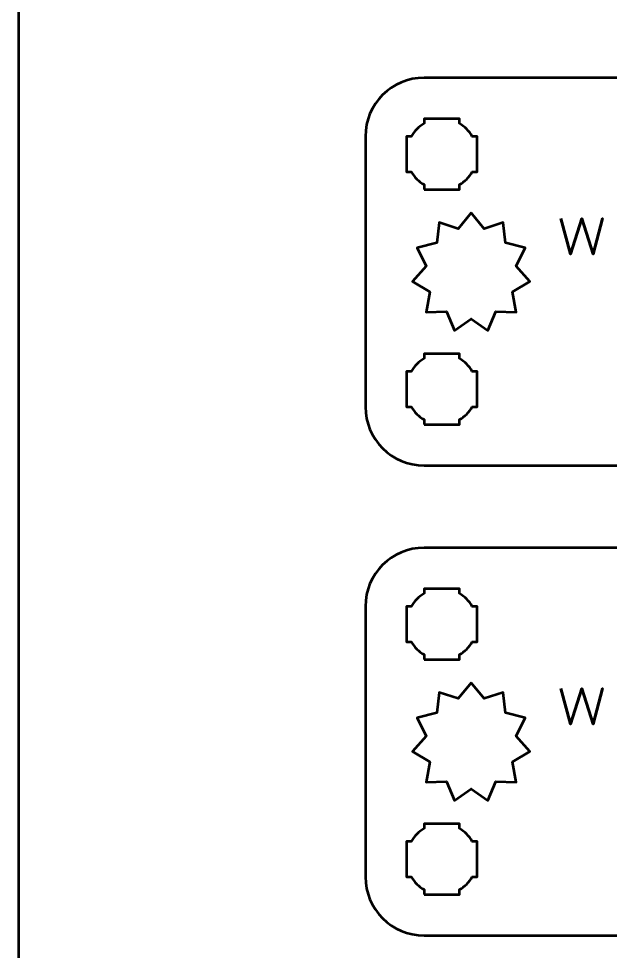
# Model space of a CAD drawing. Header units: centimetres. Extents: x -21 to 0, y -29.7 to 0.
# Drawn here: x -21 to -15.97, y -24.14 to -16.2 of the extents above; entities that cross this region are included whole.
import ezdxf

# ---------------------------------------------------------------- set-up
doc = ezdxf.new("R2010")
doc.units = ezdxf.units.CM
doc.header["$MEASUREMENT"] = 0
doc.layers.add('Layer 1', color=7, linetype='Continuous')

msp = doc.modelspace()

# ---------------------------------------------------------------- linework, layer by layer
at = {"layer": 'Layer 1', "color": 1, "lineweight": 53}
msp.add_open_spline([(-21.00003, -29.19995), (-21.00003, -29.19995), (-21.00003, -10.09992), (-21.00003, -10.09992), (-21.00003, -10.09992), (-21.00003, -10.01709), (-20.93286, -9.94992), (-20.85003, -9.94992), (-20.85003, -9.94992), (-20.7672, -9.94992), (-20.70003, -9.88275), (-20.70003, -9.79992), (-20.70003, -9.79992), (-20.70003, -9.71709), (-20.7672, -9.64992), (-20.85003, -9.64992), (-20.85003, -9.64992), (-20.93286, -9.64992), (-21.00003, -9.58275), (-21.00003, -9.49992), (-21.00003, -9.49992), (-21.00003, -9.41709), (-20.93286, -9.34992), (-20.85003, -9.34992), (-20.85003, -9.34992), (-20.7672, -9.34992), (-20.70003, -9.28275), (-20.70003, -9.19992), (-20.70003, -9.19992), (-20.70003, -9.11709), (-20.7672, -9.04992), (-20.85003, -9.04992), (-20.85003, -9.04992), (-20.93286, -9.04992), (-21.00003, -8.98275), (-21.00003, -8.89992), (-21.00003, -8.89992), (-21.00003, -8.81709), (-20.93286, -8.74992), (-20.85003, -8.74992), (-20.85003, -8.74992), (-20.7672, -8.74992), (-20.70003, -8.68275), (-20.70003, -8.59992), (-20.70003, -8.59992), (-20.70003, -8.51709), (-20.7672, -8.44992), (-20.85003, -8.44992), (-20.85003, -8.44992), (-20.93286, -8.44992), (-21.00003, -8.38275), (-21.00003, -8.29992), (-21.00003, -8.29992), (-21.00003, -8.21709), (-20.93286, -8.14992), (-20.85003, -8.14992), (-20.85003, -8.14992), (-20.7672, -8.14992), (-20.70003, -8.08275), (-20.70003, -7.99992), (-20.70003, -7.99992), (-20.70003, -7.91709), (-20.7672, -7.84992), (-20.85003, -7.84992), (-20.85003, -7.84992), (-20.93286, -7.84992), (-21.00003, -7.78275), (-21.00003, -7.69992), (-21.00003, -7.69992), (-21.00003, -7.61709), (-20.93286, -7.54992), (-20.85003, -7.54992), (-20.85003, -7.54992), (-20.7672, -7.54992), (-20.70003, -7.48275), (-20.70003, -7.39992), (-20.70003, -7.39992), (-20.70003, -7.31709), (-20.7672, -7.24992), (-20.85003, -7.24992), (-20.85003, -7.24992), (-20.93286, -7.24992), (-21.00003, -7.18275), (-21.00003, -7.09992), (-21.00003, -7.09992), (-21.00003, -7.01709), (-20.93286, -6.94992), (-20.85003, -6.94992), (-20.85003, -6.94992), (-20.7672, -6.94992), (-20.70003, -6.88275), (-20.70003, -6.79992), (-20.70003, -6.79992), (-20.70003, -6.71709), (-20.7672, -6.64992), (-20.85003, -6.64992), (-20.85003, -6.64992), (-20.93286, -6.64992), (-21.00003, -6.58275), (-21.00003, -6.49992), (-21.00003, -6.49992), (-21.00003, -6.41709), (-20.93286, -6.34992), (-20.85003, -6.34992), (-20.85003, -6.34992), (-20.7672, -6.34992), (-20.70003, -6.28275), (-20.70003, -6.19992), (-20.70003, -6.19992), (-20.70003, -6.11709), (-20.7672, -6.04992), (-20.85003, -6.04992), (-20.85003, -6.04992), (-20.93286, -6.04992), (-21.00003, -5.98275), (-21.00003, -5.89992), (-21.00003, -5.89992), (-21.00003, -5.81709), (-20.93286, -5.74992), (-20.85003, -5.74992), (-20.85003, -5.74992), (-20.7672, -5.74992), (-20.70003, -5.68275), (-20.70003, -5.59992), (-20.70003, -5.59992), (-20.70003, -5.51709), (-20.7672, -5.44992), (-20.85003, -5.44992), (-20.85003, -5.44992), (-20.93286, -5.44992), (-21.00003, -5.38275), (-21.00003, -5.29992), (-21.00003, -5.29992), (-21.00003, -5.21709), (-20.93286, -5.14992), (-20.85003, -5.14992), (-20.85003, -5.14992), (-20.7672, -5.14992), (-20.70003, -5.08275), (-20.70003, -4.99992), (-20.70003, -4.99992), (-20.70003, -4.91709), (-20.7672, -4.84992), (-20.85003, -4.84992), (-20.85003, -4.84992), (-20.93286, -4.84992), (-21.00003, -4.78275), (-21.00003, -4.69992), (-21.00003, -4.69992), (-21.00003, -4.61709), (-20.93286, -4.54992), (-20.85003, -4.54992), (-20.85003, -4.54992), (-20.7672, -4.54992), (-20.70003, -4.48275), (-20.70003, -4.39992), (-20.70003, -4.39992), (-20.70003, -4.31709), (-20.7672, -4.24992), (-20.85003, -4.24992), (-20.85003, -4.24992), (-20.93286, -4.24992), (-21.00003, -4.18275), (-21.00003, -4.09992), (-21.00003, -4.09992), (-21.00003, -4.01709), (-20.93286, -3.94992), (-20.85003, -3.94992), (-20.85003, -3.94992), (-20.7672, -3.94992), (-20.70003, -3.88275), (-20.70003, -3.79992), (-20.70003, -3.79992), (-20.70003, -3.71709), (-20.7672, -3.64992), (-20.85003, -3.64992), (-20.85003, -3.64992), (-20.93286, -3.64992), (-21.00003, -3.58275), (-21.00003, -3.49992), (-21.00003, -3.49992), (-21.00003, -3.41709), (-20.93286, -3.34992), (-20.85003, -3.34992), (-20.85003, -3.34992), (-20.7672, -3.34992), (-20.70003, -3.28275), (-20.70003, -3.19992), (-20.70003, -3.19992), (-20.70003, -3.11709), (-20.7672, -3.04992), (-20.85003, -3.04992), (-20.85003, -3.04992), (-20.93286, -3.04992), (-21.00003, -2.98275), (-21.00003, -2.89992), (-21.00003, -2.89992), (-21.00003, -2.81709), (-20.93286, -2.74992), (-20.85003, -2.74992), (-20.85003, -2.74992), (-20.7672, -2.74992), (-20.70003, -2.68275), (-20.70003, -2.59992), (-20.70003, -2.59992), (-20.70003, -2.51709), (-20.7672, -2.44992), (-20.85003, -2.44992), (-20.85003, -2.44992), (-20.93286, -2.44992), (-21.00003, -2.38275), (-21.00003, -2.29992), (-21.00003, -2.29992), (-21.00003, -2.21709), (-20.93286, -2.14992), (-20.85003, -2.14992), (-20.85003, -2.14992), (-20.7672, -2.14992), (-20.70003, -2.08275), (-20.70003, -1.99992), (-20.70003, -1.99992), (-20.70003, -1.91709), (-20.7672, -1.84992), (-20.85003, -1.84992), (-20.85003, -1.84992), (-20.93286, -1.84992), (-21.00003, -1.78275), (-21.00003, -1.69992), (-21.00003, -1.69992), (-21.00003, -1.61709), (-20.93286, -1.54992), (-20.85003, -1.54992), (-20.85003, -1.54992), (-20.7672, -1.54992), (-20.70003, -1.48275), (-20.70003, -1.39992), (-20.70003, -1.39992), (-20.70003, -1.31709), (-20.7672, -1.24992), (-20.85003, -1.24992), (-20.85003, -1.24992), (-20.93286, -1.24992), (-21.00003, -1.18275), (-21.00003, -1.09992), (-21.00003, -1.09992), (-21.00003, -1.09992), (-21.00003, -0.49992), (-21.00003, -0.49992), (-21.00003, -0.49992), (-21.00003, -0.22295), (-20.77694, 0.00004), (-20.49994, 0.00004), (-20.49994, 0.00004), (-20.49994, 0.00004), (-0.50008, 0.00004), (-0.50008, 0.00004), (-0.50008, 0.00004), (-0.22294, 0.00004), (0.00002, -0.22295), (0.00002, -0.49992), (0.00002, -0.49992), (0.00002, -0.49992), (0.00002, -29.19995), (0.00002, -29.19995), (0.00002, -29.19995), (0.00002, -29.47695), (-0.22294, -29.70004), (-0.50008, -29.70004), (-0.50008, -29.70004), (-0.50008, -29.70004), (-20.49994, -29.70004), (-20.49994, -29.70004), (-20.49994, -29.70004), (-20.77694, -29.70004), (-21.00003, -29.47695), (-21.00003, -29.19995)], degree=3, knots=[0, 0, 0, 0, 0.0144928, 0.0144928, 0.0144928, 0.0144928, 0.0289855, 0.0289855, 0.0289855, 0.0289855, 0.0434783, 0.0434783, 0.0434783, 0.0434783, 0.057971, 0.057971, 0.057971, 0.057971, 0.0724638, 0.0724638, 0.0724638, 0.0724638, 0.0869565, 0.0869565, 0.0869565, 0.0869565, 0.1014493, 0.1014493, 0.1014493, 0.1014493, 0.115942, 0.115942, 0.115942, 0.115942, 0.1304348, 0.1304348, 0.1304348, 0.1304348, 0.1449275, 0.1449275, 0.1449275, 0.1449275, 0.1594203, 0.1594203, 0.1594203, 0.1594203, 0.173913, 0.173913, 0.173913, 0.173913, 0.1884058, 0.1884058, 0.1884058, 0.1884058, 0.2028986, 0.2028986, 0.2028986, 0.2028986, 0.2173913, 0.2173913, 0.2173913, 0.2173913, 0.2318841, 0.2318841, 0.2318841, 0.2318841, 0.2463768, 0.2463768, 0.2463768, 0.2463768, 0.2608696, 0.2608696, 0.2608696, 0.2608696, 0.2753623, 0.2753623, 0.2753623, 0.2753623, 0.2898551, 0.2898551, 0.2898551, 0.2898551, 0.3043478, 0.3043478, 0.3043478, 0.3043478, 0.3188406, 0.3188406, 0.3188406, 0.3188406, 0.3333333, 0.3333333, 0.3333333, 0.3333333, 0.3478261, 0.3478261, 0.3478261, 0.3478261, 0.3623188, 0.3623188, 0.3623188, 0.3623188, 0.3768116, 0.3768116, 0.3768116, 0.3768116, 0.3913043, 0.3913043, 0.3913043, 0.3913043, 0.4057971, 0.4057971, 0.4057971, 0.4057971, 0.4202899, 0.4202899, 0.4202899, 0.4202899, 0.4347826, 0.4347826, 0.4347826, 0.4347826, 0.4492754, 0.4492754, 0.4492754, 0.4492754, 0.4637681, 0.4637681, 0.4637681, 0.4637681, 0.4782609, 0.4782609, 0.4782609, 0.4782609, 0.4927536, 0.4927536, 0.4927536, 0.4927536, 0.5072464, 0.5072464, 0.5072464, 0.5072464, 0.5217391, 0.5217391, 0.5217391, 0.5217391, 0.5362319, 0.5362319, 0.5362319, 0.5362319, 0.5507246, 0.5507246, 0.5507246, 0.5507246, 0.5652174, 0.5652174, 0.5652174, 0.5652174, 0.5797101, 0.5797101, 0.5797101, 0.5797101, 0.5942029, 0.5942029, 0.5942029, 0.5942029, 0.6086957, 0.6086957, 0.6086957, 0.6086957, 0.6231884, 0.6231884, 0.6231884, 0.6231884, 0.6376812, 0.6376812, 0.6376812, 0.6376812, 0.6521739, 0.6521739, 0.6521739, 0.6521739, 0.6666667, 0.6666667, 0.6666667, 0.6666667, 0.6811594, 0.6811594, 0.6811594, 0.6811594, 0.6956522, 0.6956522, 0.6956522, 0.6956522, 0.7101449, 0.7101449, 0.7101449, 0.7101449, 0.7246377, 0.7246377, 0.7246377, 0.7246377, 0.7391304, 0.7391304, 0.7391304, 0.7391304, 0.7536232, 0.7536232, 0.7536232, 0.7536232, 0.7681159, 0.7681159, 0.7681159, 0.7681159, 0.7826087, 0.7826087, 0.7826087, 0.7826087, 0.7971014, 0.7971014, 0.7971014, 0.7971014, 0.8115942, 0.8115942, 0.8115942, 0.8115942, 0.826087, 0.826087, 0.826087, 0.826087, 0.8405797, 0.8405797, 0.8405797, 0.8405797, 0.8550725, 0.8550725, 0.8550725, 0.8550725, 0.8695652, 0.8695652, 0.8695652, 0.8695652, 0.884058, 0.884058, 0.884058, 0.884058, 0.8985507, 0.8985507, 0.8985507, 0.8985507, 0.9130435, 0.9130435, 0.9130435, 0.9130435, 0.9275362, 0.9275362, 0.9275362, 0.9275362, 0.942029, 0.942029, 0.942029, 0.942029, 0.9565217, 0.9565217, 0.9565217, 0.9565217, 0.9710145, 0.9710145, 0.9710145, 0.9710145, 0.9855072, 0.9855072, 0.9855072, 0.9855072, 1, 1, 1, 1], dxfattribs=at)
at = {"layer": 'Layer 1', "color": 3, "lineweight": 53}
for points in [[(-17.54991, -16.69998), (-17.54991, -16.69998), (-13.25004, -16.69998), (-13.25004, -16.69998), (-13.25004, -16.69998), (-12.9729, -16.69998), (-12.74994, -16.92307), (-12.74994, -17.20007), (-12.74994, -17.20007), (-12.74994, -17.20007), (-12.74994, -19.49994), (-12.74994, -19.49994), (-12.74994, -19.49994), (-12.74994, -19.77708), (-12.9729, -20.00004), (-13.25004, -20.00004), (-13.25004, -20.00004), (-13.25004, -20.00004), (-17.54991, -20.00004), (-17.54991, -20.00004), (-17.54991, -20.00004), (-17.82691, -20.00004), (-18.05, -19.77708), (-18.05, -19.49994), (-18.05, -19.49994), (-18.05, -19.49994), (-18.05, -17.20007), (-18.05, -17.20007), (-18.05, -17.20007), (-18.05, -16.92307), (-17.82691, -16.69998), (-17.54991, -16.69998)], [(-17.54991, -20.69998), (-17.54991, -20.69998), (-13.25004, -20.69998), (-13.25004, -20.69998), (-13.25004, -20.69998), (-12.9729, -20.69998), (-12.74994, -20.92307), (-12.74994, -21.20007), (-12.74994, -21.20007), (-12.74994, -21.20007), (-12.74994, -23.49994), (-12.74994, -23.49994), (-12.74994, -23.49994), (-12.74994, -23.77708), (-12.9729, -24.00004), (-13.25004, -24.00004), (-13.25004, -24.00004), (-13.25004, -24.00004), (-17.54991, -24.00004), (-17.54991, -24.00004), (-17.54991, -24.00004), (-17.82691, -24.00004), (-18.05, -23.77708), (-18.05, -23.49994), (-18.05, -23.49994), (-18.05, -23.49994), (-18.05, -21.20007), (-18.05, -21.20007), (-18.05, -21.20007), (-18.05, -20.92307), (-17.82691, -20.69998), (-17.54991, -20.69998)]]:
    msp.add_open_spline(points, degree=3, knots=[0, 0, 0, 0, 0.125, 0.125, 0.125, 0.125, 0.25, 0.25, 0.25, 0.25, 0.375, 0.375, 0.375, 0.375, 0.5, 0.5, 0.5, 0.5, 0.625, 0.625, 0.625, 0.625, 0.75, 0.75, 0.75, 0.75, 0.875, 0.875, 0.875, 0.875, 1, 1, 1, 1], dxfattribs=at)
at = {"layer": 'Layer 1', "lineweight": 53}
for points, knots in [([(-17.54991, -17.65001), (-17.54991, -17.65001), (-17.54991, -17.6099), (-17.54991, -17.6099), (-17.54991, -17.6099), (-17.59552, -17.58358), (-17.63344, -17.54555), (-17.65976, -17.50008), (-17.65976, -17.50008), (-17.65976, -17.50008), (-17.69998, -17.50008), (-17.69998, -17.50008), (-17.69998, -17.50008), (-17.69998, -17.50008), (-17.69998, -17.35001), (-17.69998, -17.35001), (-17.69998, -17.35001), (-17.69998, -17.35001), (-17.69998, -17.20007), (-17.69998, -17.20007), (-17.69998, -17.20007), (-17.69998, -17.20007), (-17.65976, -17.20007), (-17.65976, -17.20007), (-17.65976, -17.20007), (-17.63344, -17.15446), (-17.59552, -17.11654), (-17.54991, -17.09022), (-17.54991, -17.09022), (-17.54991, -17.09022), (-17.54991, -17.05), (-17.54991, -17.05), (-17.54991, -17.05), (-17.54991, -17.05), (-17.39998, -17.05), (-17.39998, -17.05), (-17.39998, -17.05), (-17.39998, -17.05), (-17.2499, -17.05), (-17.2499, -17.05), (-17.2499, -17.05), (-17.2499, -17.05), (-17.2499, -17.09022), (-17.2499, -17.09022), (-17.2499, -17.09022), (-17.20443, -17.11654), (-17.1664, -17.15446), (-17.14008, -17.20007), (-17.14008, -17.20007), (-17.14008, -17.20007), (-17.09997, -17.20007), (-17.09997, -17.20007), (-17.09997, -17.20007), (-17.09997, -17.20007), (-17.09997, -17.35001), (-17.09997, -17.35001), (-17.09997, -17.35001), (-17.09997, -17.35001), (-17.09997, -17.50008), (-17.09997, -17.50008), (-17.09997, -17.50008), (-17.09997, -17.50008), (-17.14008, -17.50008), (-17.14008, -17.50008), (-17.14008, -17.50008), (-17.1664, -17.54555), (-17.20443, -17.58358), (-17.2499, -17.6099), (-17.2499, -17.6099), (-17.2499, -17.6099), (-17.2499, -17.65001), (-17.2499, -17.65001), (-17.2499, -17.65001), (-17.2499, -17.65001), (-17.39998, -17.65001), (-17.39998, -17.65001), (-17.39998, -17.65001), (-17.39998, -17.65001), (-17.54991, -17.65001), (-17.54991, -17.65001)], [0, 0, 0, 0, 0.05, 0.05, 0.05, 0.05, 0.1, 0.1, 0.1, 0.1, 0.15, 0.15, 0.15, 0.15, 0.2, 0.2, 0.2, 0.2, 0.25, 0.25, 0.25, 0.25, 0.3, 0.3, 0.3, 0.3, 0.35, 0.35, 0.35, 0.35, 0.4, 0.4, 0.4, 0.4, 0.45, 0.45, 0.45, 0.45, 0.5, 0.5, 0.5, 0.5, 0.55, 0.55, 0.55, 0.55, 0.6, 0.6, 0.6, 0.6, 0.65, 0.65, 0.65, 0.65, 0.7, 0.7, 0.7, 0.7, 0.75, 0.75, 0.75, 0.75, 0.8, 0.8, 0.8, 0.8, 0.85, 0.85, 0.85, 0.85, 0.9, 0.9, 0.9, 0.9, 0.95, 0.95, 0.95, 0.95, 1, 1, 1, 1]), ([(-17.14997, -17.85001), (-17.14997, -17.85001), (-17.04073, -17.98448), (-17.04073, -17.98448), (-17.04073, -17.98448), (-17.04073, -17.98448), (-16.87686, -17.93103), (-16.87686, -17.93103), (-16.87686, -17.93103), (-16.87686, -17.93103), (-16.85693, -18.10382), (-16.85693, -18.10382), (-16.85693, -18.10382), (-16.85693, -18.10382), (-16.69047, -18.14834), (-16.69047, -18.14834), (-16.69047, -18.14834), (-16.69047, -18.14834), (-16.76617, -18.30459), (-16.76617, -18.30459), (-16.76617, -18.30459), (-16.76617, -18.30459), (-16.64997, -18.43298), (-16.64997, -18.43298), (-16.64997, -18.43298), (-16.64997, -18.43298), (-16.79726, -18.52308), (-16.79726, -18.52308), (-16.79726, -18.52308), (-16.79726, -18.52308), (-16.76821, -18.69454), (-16.76821, -18.69454), (-16.76821, -18.69454), (-16.76821, -18.69454), (-16.94034, -18.68989), (-16.94034, -18.68989), (-16.94034, -18.68989), (-16.94034, -18.68989), (-17.00766, -18.85001), (-17.00766, -18.85001), (-17.00766, -18.85001), (-17.00766, -18.85001), (-17.14997, -18.75208), (-17.14997, -18.75208), (-17.14997, -18.75208), (-17.14997, -18.75208), (-17.29228, -18.85001), (-17.29228, -18.85001), (-17.29228, -18.85001), (-17.29228, -18.85001), (-17.3596, -18.68989), (-17.3596, -18.68989), (-17.3596, -18.68989), (-17.3596, -18.68989), (-17.53173, -18.69454), (-17.53173, -18.69454), (-17.53173, -18.69454), (-17.53173, -18.69454), (-17.50268, -18.52308), (-17.50268, -18.52308), (-17.50268, -18.52308), (-17.50268, -18.52308), (-17.64997, -18.43298), (-17.64997, -18.43298), (-17.64997, -18.43298), (-17.64997, -18.43298), (-17.53377, -18.30459), (-17.53377, -18.30459), (-17.53377, -18.30459), (-17.53377, -18.30459), (-17.60947, -18.14834), (-17.60947, -18.14834), (-17.60947, -18.14834), (-17.60947, -18.14834), (-17.44301, -18.10382), (-17.44301, -18.10382), (-17.44301, -18.10382), (-17.44301, -18.10382), (-17.42308, -17.93103), (-17.42308, -17.93103), (-17.42308, -17.93103), (-17.42308, -17.93103), (-17.25921, -17.98448), (-17.25921, -17.98448), (-17.25921, -17.98448), (-17.25921, -17.98448), (-17.14997, -17.85001), (-17.14997, -17.85001)], [0, 0, 0, 0, 0.0454545, 0.0454545, 0.0454545, 0.0454545, 0.0909091, 0.0909091, 0.0909091, 0.0909091, 0.1363636, 0.1363636, 0.1363636, 0.1363636, 0.1818182, 0.1818182, 0.1818182, 0.1818182, 0.2272727, 0.2272727, 0.2272727, 0.2272727, 0.2727273, 0.2727273, 0.2727273, 0.2727273, 0.3181818, 0.3181818, 0.3181818, 0.3181818, 0.3636364, 0.3636364, 0.3636364, 0.3636364, 0.4090909, 0.4090909, 0.4090909, 0.4090909, 0.4545455, 0.4545455, 0.4545455, 0.4545455, 0.5, 0.5, 0.5, 0.5, 0.5454545, 0.5454545, 0.5454545, 0.5454545, 0.5909091, 0.5909091, 0.5909091, 0.5909091, 0.6363636, 0.6363636, 0.6363636, 0.6363636, 0.6818182, 0.6818182, 0.6818182, 0.6818182, 0.7272727, 0.7272727, 0.7272727, 0.7272727, 0.7727273, 0.7727273, 0.7727273, 0.7727273, 0.8181818, 0.8181818, 0.8181818, 0.8181818, 0.8636364, 0.8636364, 0.8636364, 0.8636364, 0.9090909, 0.9090909, 0.9090909, 0.9090909, 0.9545455, 0.9545455, 0.9545455, 0.9545455, 1, 1, 1, 1]), ([(-17.54991, -19.65008), (-17.54991, -19.65008), (-17.54991, -19.60983), (-17.54991, -19.60983), (-17.54991, -19.60983), (-17.59552, -19.58351), (-17.63344, -19.54548), (-17.65976, -19.50001), (-17.65976, -19.50001), (-17.65976, -19.50001), (-17.69998, -19.50001), (-17.69998, -19.50001), (-17.69998, -19.50001), (-17.69998, -19.50001), (-17.69998, -19.35008), (-17.69998, -19.35008), (-17.69998, -19.35008), (-17.69998, -19.35008), (-17.69998, -19.20001), (-17.69998, -19.20001), (-17.69998, -19.20001), (-17.69998, -19.20001), (-17.65976, -19.20001), (-17.65976, -19.20001), (-17.65976, -19.20001), (-17.63344, -19.15453), (-17.59552, -19.1165), (-17.54991, -19.09019), (-17.54991, -19.09019), (-17.54991, -19.09019), (-17.54991, -19.05008), (-17.54991, -19.05008), (-17.54991, -19.05008), (-17.54991, -19.05008), (-17.39998, -19.05008), (-17.39998, -19.05008), (-17.39998, -19.05008), (-17.39998, -19.05008), (-17.2499, -19.05008), (-17.2499, -19.05008), (-17.2499, -19.05008), (-17.2499, -19.05008), (-17.2499, -19.09019), (-17.2499, -19.09019), (-17.2499, -19.09019), (-17.20443, -19.1165), (-17.1664, -19.15453), (-17.14008, -19.20001), (-17.14008, -19.20001), (-17.14008, -19.20001), (-17.09997, -19.20001), (-17.09997, -19.20001), (-17.09997, -19.20001), (-17.09997, -19.20001), (-17.09997, -19.35008), (-17.09997, -19.35008), (-17.09997, -19.35008), (-17.09997, -19.35008), (-17.09997, -19.50001), (-17.09997, -19.50001), (-17.09997, -19.50001), (-17.09997, -19.50001), (-17.14008, -19.50001), (-17.14008, -19.50001), (-17.14008, -19.50001), (-17.1664, -19.54548), (-17.20443, -19.58351), (-17.2499, -19.60983), (-17.2499, -19.60983), (-17.2499, -19.60983), (-17.2499, -19.65008), (-17.2499, -19.65008), (-17.2499, -19.65008), (-17.2499, -19.65008), (-17.39998, -19.65008), (-17.39998, -19.65008), (-17.39998, -19.65008), (-17.39998, -19.65008), (-17.54991, -19.65008), (-17.54991, -19.65008)], [0, 0, 0, 0, 0.05, 0.05, 0.05, 0.05, 0.1, 0.1, 0.1, 0.1, 0.15, 0.15, 0.15, 0.15, 0.2, 0.2, 0.2, 0.2, 0.25, 0.25, 0.25, 0.25, 0.3, 0.3, 0.3, 0.3, 0.35, 0.35, 0.35, 0.35, 0.4, 0.4, 0.4, 0.4, 0.45, 0.45, 0.45, 0.45, 0.5, 0.5, 0.5, 0.5, 0.55, 0.55, 0.55, 0.55, 0.6, 0.6, 0.6, 0.6, 0.65, 0.65, 0.65, 0.65, 0.7, 0.7, 0.7, 0.7, 0.75, 0.75, 0.75, 0.75, 0.8, 0.8, 0.8, 0.8, 0.85, 0.85, 0.85, 0.85, 0.9, 0.9, 0.9, 0.9, 0.95, 0.95, 0.95, 0.95, 1, 1, 1, 1]), ([(-17.54991, -21.65001), (-17.54991, -21.65001), (-17.54991, -21.6099), (-17.54991, -21.6099), (-17.54991, -21.6099), (-17.59552, -21.58358), (-17.63344, -21.54555), (-17.65976, -21.50008), (-17.65976, -21.50008), (-17.65976, -21.50008), (-17.69998, -21.50008), (-17.69998, -21.50008), (-17.69998, -21.50008), (-17.69998, -21.50008), (-17.69998, -21.35001), (-17.69998, -21.35001), (-17.69998, -21.35001), (-17.69998, -21.35001), (-17.69998, -21.20007), (-17.69998, -21.20007), (-17.69998, -21.20007), (-17.69998, -21.20007), (-17.65976, -21.20007), (-17.65976, -21.20007), (-17.65976, -21.20007), (-17.63344, -21.15446), (-17.59552, -21.11654), (-17.54991, -21.09022), (-17.54991, -21.09022), (-17.54991, -21.09022), (-17.54991, -21.05), (-17.54991, -21.05), (-17.54991, -21.05), (-17.54991, -21.05), (-17.39998, -21.05), (-17.39998, -21.05), (-17.39998, -21.05), (-17.39998, -21.05), (-17.2499, -21.05), (-17.2499, -21.05), (-17.2499, -21.05), (-17.2499, -21.05), (-17.2499, -21.09022), (-17.2499, -21.09022), (-17.2499, -21.09022), (-17.20443, -21.11654), (-17.1664, -21.15446), (-17.14008, -21.20007), (-17.14008, -21.20007), (-17.14008, -21.20007), (-17.09997, -21.20007), (-17.09997, -21.20007), (-17.09997, -21.20007), (-17.09997, -21.20007), (-17.09997, -21.35001), (-17.09997, -21.35001), (-17.09997, -21.35001), (-17.09997, -21.35001), (-17.09997, -21.50008), (-17.09997, -21.50008), (-17.09997, -21.50008), (-17.09997, -21.50008), (-17.14008, -21.50008), (-17.14008, -21.50008), (-17.14008, -21.50008), (-17.1664, -21.54555), (-17.20443, -21.58358), (-17.2499, -21.6099), (-17.2499, -21.6099), (-17.2499, -21.6099), (-17.2499, -21.65001), (-17.2499, -21.65001), (-17.2499, -21.65001), (-17.2499, -21.65001), (-17.39998, -21.65001), (-17.39998, -21.65001), (-17.39998, -21.65001), (-17.39998, -21.65001), (-17.54991, -21.65001), (-17.54991, -21.65001)], [0, 0, 0, 0, 0.05, 0.05, 0.05, 0.05, 0.1, 0.1, 0.1, 0.1, 0.15, 0.15, 0.15, 0.15, 0.2, 0.2, 0.2, 0.2, 0.25, 0.25, 0.25, 0.25, 0.3, 0.3, 0.3, 0.3, 0.35, 0.35, 0.35, 0.35, 0.4, 0.4, 0.4, 0.4, 0.45, 0.45, 0.45, 0.45, 0.5, 0.5, 0.5, 0.5, 0.55, 0.55, 0.55, 0.55, 0.6, 0.6, 0.6, 0.6, 0.65, 0.65, 0.65, 0.65, 0.7, 0.7, 0.7, 0.7, 0.75, 0.75, 0.75, 0.75, 0.8, 0.8, 0.8, 0.8, 0.85, 0.85, 0.85, 0.85, 0.9, 0.9, 0.9, 0.9, 0.95, 0.95, 0.95, 0.95, 1, 1, 1, 1]), ([(-17.14997, -21.85001), (-17.14997, -21.85001), (-17.04073, -21.98448), (-17.04073, -21.98448), (-17.04073, -21.98448), (-17.04073, -21.98448), (-16.87686, -21.93103), (-16.87686, -21.93103), (-16.87686, -21.93103), (-16.87686, -21.93103), (-16.85693, -22.10382), (-16.85693, -22.10382), (-16.85693, -22.10382), (-16.85693, -22.10382), (-16.69047, -22.14834), (-16.69047, -22.14834), (-16.69047, -22.14834), (-16.69047, -22.14834), (-16.76617, -22.30459), (-16.76617, -22.30459), (-16.76617, -22.30459), (-16.76617, -22.30459), (-16.64997, -22.43298), (-16.64997, -22.43298), (-16.64997, -22.43298), (-16.64997, -22.43298), (-16.79726, -22.52308), (-16.79726, -22.52308), (-16.79726, -22.52308), (-16.79726, -22.52308), (-16.76821, -22.69454), (-16.76821, -22.69454), (-16.76821, -22.69454), (-16.76821, -22.69454), (-16.94034, -22.68989), (-16.94034, -22.68989), (-16.94034, -22.68989), (-16.94034, -22.68989), (-17.00766, -22.85001), (-17.00766, -22.85001), (-17.00766, -22.85001), (-17.00766, -22.85001), (-17.14997, -22.75208), (-17.14997, -22.75208), (-17.14997, -22.75208), (-17.14997, -22.75208), (-17.29228, -22.85001), (-17.29228, -22.85001), (-17.29228, -22.85001), (-17.29228, -22.85001), (-17.3596, -22.68989), (-17.3596, -22.68989), (-17.3596, -22.68989), (-17.3596, -22.68989), (-17.53173, -22.69454), (-17.53173, -22.69454), (-17.53173, -22.69454), (-17.53173, -22.69454), (-17.50268, -22.52308), (-17.50268, -22.52308), (-17.50268, -22.52308), (-17.50268, -22.52308), (-17.64997, -22.43298), (-17.64997, -22.43298), (-17.64997, -22.43298), (-17.64997, -22.43298), (-17.53377, -22.30459), (-17.53377, -22.30459), (-17.53377, -22.30459), (-17.53377, -22.30459), (-17.60947, -22.14834), (-17.60947, -22.14834), (-17.60947, -22.14834), (-17.60947, -22.14834), (-17.44301, -22.10382), (-17.44301, -22.10382), (-17.44301, -22.10382), (-17.44301, -22.10382), (-17.42308, -21.93103), (-17.42308, -21.93103), (-17.42308, -21.93103), (-17.42308, -21.93103), (-17.25921, -21.98448), (-17.25921, -21.98448), (-17.25921, -21.98448), (-17.25921, -21.98448), (-17.14997, -21.85001), (-17.14997, -21.85001)], [0, 0, 0, 0, 0.0454545, 0.0454545, 0.0454545, 0.0454545, 0.0909091, 0.0909091, 0.0909091, 0.0909091, 0.1363636, 0.1363636, 0.1363636, 0.1363636, 0.1818182, 0.1818182, 0.1818182, 0.1818182, 0.2272727, 0.2272727, 0.2272727, 0.2272727, 0.2727273, 0.2727273, 0.2727273, 0.2727273, 0.3181818, 0.3181818, 0.3181818, 0.3181818, 0.3636364, 0.3636364, 0.3636364, 0.3636364, 0.4090909, 0.4090909, 0.4090909, 0.4090909, 0.4545455, 0.4545455, 0.4545455, 0.4545455, 0.5, 0.5, 0.5, 0.5, 0.5454545, 0.5454545, 0.5454545, 0.5454545, 0.5909091, 0.5909091, 0.5909091, 0.5909091, 0.6363636, 0.6363636, 0.6363636, 0.6363636, 0.6818182, 0.6818182, 0.6818182, 0.6818182, 0.7272727, 0.7272727, 0.7272727, 0.7272727, 0.7727273, 0.7727273, 0.7727273, 0.7727273, 0.8181818, 0.8181818, 0.8181818, 0.8181818, 0.8636364, 0.8636364, 0.8636364, 0.8636364, 0.9090909, 0.9090909, 0.9090909, 0.9090909, 0.9545455, 0.9545455, 0.9545455, 0.9545455, 1, 1, 1, 1]), ([(-17.54991, -23.65008), (-17.54991, -23.65008), (-17.54991, -23.60983), (-17.54991, -23.60983), (-17.54991, -23.60983), (-17.59552, -23.58351), (-17.63344, -23.54548), (-17.65976, -23.50001), (-17.65976, -23.50001), (-17.65976, -23.50001), (-17.69998, -23.50001), (-17.69998, -23.50001), (-17.69998, -23.50001), (-17.69998, -23.50001), (-17.69998, -23.35008), (-17.69998, -23.35008), (-17.69998, -23.35008), (-17.69998, -23.35008), (-17.69998, -23.20001), (-17.69998, -23.20001), (-17.69998, -23.20001), (-17.69998, -23.20001), (-17.65976, -23.20001), (-17.65976, -23.20001), (-17.65976, -23.20001), (-17.63344, -23.15453), (-17.59552, -23.1165), (-17.54991, -23.09019), (-17.54991, -23.09019), (-17.54991, -23.09019), (-17.54991, -23.05008), (-17.54991, -23.05008), (-17.54991, -23.05008), (-17.54991, -23.05008), (-17.39998, -23.05008), (-17.39998, -23.05008), (-17.39998, -23.05008), (-17.39998, -23.05008), (-17.2499, -23.05008), (-17.2499, -23.05008), (-17.2499, -23.05008), (-17.2499, -23.05008), (-17.2499, -23.09019), (-17.2499, -23.09019), (-17.2499, -23.09019), (-17.20443, -23.1165), (-17.1664, -23.15453), (-17.14008, -23.20001), (-17.14008, -23.20001), (-17.14008, -23.20001), (-17.09997, -23.20001), (-17.09997, -23.20001), (-17.09997, -23.20001), (-17.09997, -23.20001), (-17.09997, -23.35008), (-17.09997, -23.35008), (-17.09997, -23.35008), (-17.09997, -23.35008), (-17.09997, -23.50001), (-17.09997, -23.50001), (-17.09997, -23.50001), (-17.09997, -23.50001), (-17.14008, -23.50001), (-17.14008, -23.50001), (-17.14008, -23.50001), (-17.1664, -23.54548), (-17.20443, -23.58351), (-17.2499, -23.60983), (-17.2499, -23.60983), (-17.2499, -23.60983), (-17.2499, -23.65008), (-17.2499, -23.65008), (-17.2499, -23.65008), (-17.2499, -23.65008), (-17.39998, -23.65008), (-17.39998, -23.65008), (-17.39998, -23.65008), (-17.39998, -23.65008), (-17.54991, -23.65008), (-17.54991, -23.65008)], [0, 0, 0, 0, 0.05, 0.05, 0.05, 0.05, 0.1, 0.1, 0.1, 0.1, 0.15, 0.15, 0.15, 0.15, 0.2, 0.2, 0.2, 0.2, 0.25, 0.25, 0.25, 0.25, 0.3, 0.3, 0.3, 0.3, 0.35, 0.35, 0.35, 0.35, 0.4, 0.4, 0.4, 0.4, 0.45, 0.45, 0.45, 0.45, 0.5, 0.5, 0.5, 0.5, 0.55, 0.55, 0.55, 0.55, 0.6, 0.6, 0.6, 0.6, 0.65, 0.65, 0.65, 0.65, 0.7, 0.7, 0.7, 0.7, 0.75, 0.75, 0.75, 0.75, 0.8, 0.8, 0.8, 0.8, 0.85, 0.85, 0.85, 0.85, 0.9, 0.9, 0.9, 0.9, 0.95, 0.95, 0.95, 0.95, 1, 1, 1, 1])]:
    msp.add_open_spline(points, degree=3, knots=knots, dxfattribs=at)
at = {"layer": 'Layer 1', "color": 5, "lineweight": 53}
for points in [[(-16.38654, -17.8974), (-16.38654, -17.8974), (-16.30611, -18.20262), (-16.30611, -18.20262), (-16.30611, -18.20262), (-16.30611, -18.20262), (-16.20917, -17.8974), (-16.20917, -17.8974), (-16.20917, -17.8974), (-16.20917, -17.8974), (-16.11222, -18.20262), (-16.11222, -18.20262), (-16.11222, -18.20262), (-16.11222, -18.20262), (-16.03179, -17.8974), (-16.03179, -17.8974), (-16.03179, -17.8974), (-16.03179, -17.8974), (-16.11222, -18.20262), (-16.11222, -18.20262), (-16.11222, -18.20262), (-16.11222, -18.20262), (-16.20917, -17.8974), (-16.20917, -17.8974), (-16.20917, -17.8974), (-16.20917, -17.8974), (-16.30611, -18.20262), (-16.30611, -18.20262), (-16.30611, -18.20262), (-16.30611, -18.20262), (-16.38654, -17.8974), (-16.38654, -17.8974)], [(-16.38654, -21.8974), (-16.38654, -21.8974), (-16.30611, -22.20262), (-16.30611, -22.20262), (-16.30611, -22.20262), (-16.30611, -22.20262), (-16.20917, -21.8974), (-16.20917, -21.8974), (-16.20917, -21.8974), (-16.20917, -21.8974), (-16.11222, -22.20262), (-16.11222, -22.20262), (-16.11222, -22.20262), (-16.11222, -22.20262), (-16.03179, -21.8974), (-16.03179, -21.8974), (-16.03179, -21.8974), (-16.03179, -21.8974), (-16.11222, -22.20262), (-16.11222, -22.20262), (-16.11222, -22.20262), (-16.11222, -22.20262), (-16.20917, -21.8974), (-16.20917, -21.8974), (-16.20917, -21.8974), (-16.20917, -21.8974), (-16.30611, -22.20262), (-16.30611, -22.20262), (-16.30611, -22.20262), (-16.30611, -22.20262), (-16.38654, -21.8974), (-16.38654, -21.8974)]]:
    msp.add_open_spline(points, degree=3, knots=[0, 0, 0, 0, 0.125, 0.125, 0.125, 0.125, 0.25, 0.25, 0.25, 0.25, 0.375, 0.375, 0.375, 0.375, 0.5, 0.5, 0.5, 0.5, 0.625, 0.625, 0.625, 0.625, 0.75, 0.75, 0.75, 0.75, 0.875, 0.875, 0.875, 0.875, 1, 1, 1, 1], dxfattribs=at)

doc.saveas('drawing.dxf')
